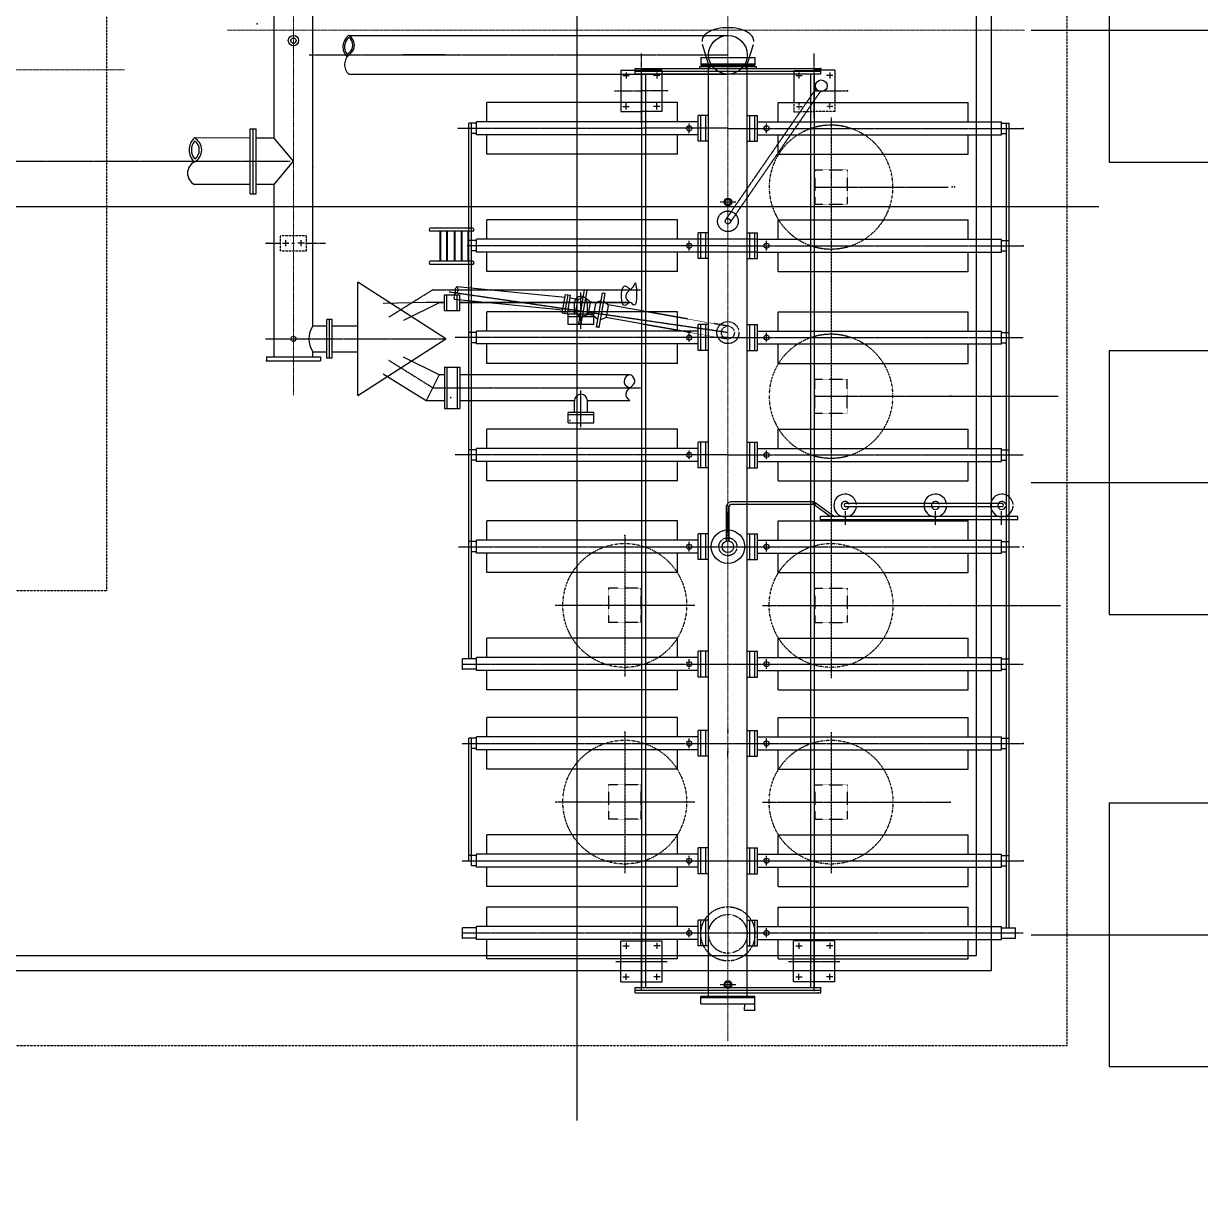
# Model space of a CAD drawing. Header units: inches. Extents: x 0 to 275590, y -2590 to 279503.
# Drawn here: x 42517 to 50330, y 27584 to 35279 of the extents above; entities that cross this region are included whole.
import ezdxf

# ---------------------------------------------------------------- set-up
doc = ezdxf.new("R2010")
doc.units = ezdxf.units.IN
doc.header["$MEASUREMENT"] = 0
for name, pattern in [('CENTER', [2, 1.25, -0.25, 0.25, -0.25]), ('DASHDOTX2', [2, 1, -0.5, 0, -0.5]), ('DASHED', [0.75, 0.5, -0.25]), ('HIDDEN', [0.375, 0.25, -0.125])]:
    doc.linetypes.add(name, pattern=pattern)
doc.layers.get('DEFPOINTS').update_dxf_attribs({"color": 8})
for name, color, linetype in [('C-PEDESTAL', 2, 'CENTER'), ('CCEN', 8, 'Continuous'), ('CPED', 8, 'Continuous'), ('CTower', 8, 'Continuous'), ('EDIM (OLD)', 8, 'Continuous'), ('EEQP', 2, 'Continuous')]:
    doc.layers.add(name, color=color, linetype=linetype)
doc.styles.add('ES2', font='SIMPLEX.SHX', dxfattribs={"width": 0.8})
doc.dimstyles.new('HJ', dxfattribs={"dimscale": 300, "dimtxt": 2, "dimasz": 2, "dimexe": 1, "dimexo": 1, "dimgap": 0.7, "dimtad": 1, "dimdec": 0, "dimzin": 0, "dimdsep": 46, "dimtxsty": 'ES2', "dimcen": 0, "dimclrd": 4, "dimclre": 4, "dimclrt": 6, "dimadec": 0, "dimazin": 0, "dimtfac": 1, "dimtdec": 0, "dimtix": 1, "dimtmove": 1, "dimatfit": 3, "dimfxl": 1, "dimfxlon": 1, "dimtolj": 1, "dimtzin": 0, "dimlwd": -1, "dimlwe": -1, "dimarcsym": 1})

# ---------------------------------------------------------------- blocks, each defined once
blk = doc.blocks.new('FIRE WALL-FN')
at = {"color": 8}
for p, q in [((-4475, -150), (-4475, 90)), ((-4475, 90), (-2975, 90)), ((-2675, 90), (25, 90)), ((325, 90), (3025, 90)), ((3325, 90), (9025, 90)), ((9325, 90), (10825, 90)), ((10825, -150), (10825, 90)), ((-4475, -150), (-2975, -150)), ((-2675, -150), (25, -150)), ((325, -150), (3025, -150)), ((3325, -150), (9025, -150)), ((9325, -150), (10825, -150))]:
    blk.add_line(p, q, dxfattribs=at)
for points in [[(-2675, 90), (-2675, 270), (-2975, 270), (-2975, 90)], [(325, 90), (325, 270), (25, 270), (25, 90)], [(6325, 90), (6325, 270), (6025, 270), (6025, 90)], [(9325, 90), (9325, 270), (9025, 270), (9025, 90)], [(-2975, -150), (-2975, -330), (-2675, -330), (-2675, -150)], [(25, -150), (25, -330), (325, -330), (325, -150)], [(6025, -150), (6025, -330), (6325, -330), (6325, -150)], [(9025, -150), (9025, -330), (9325, -330), (9325, -150)]]:
    blk.add_lwpolyline(points, dxfattribs=at)
at = {"color": 8, "elevation": 0}
for points in [[(3325, 90), (3325, 270), (3025, 270), (3025, 90)], [(3025, -150), (3025, -330), (3325, -330), (3325, -150)]]:
    blk.add_lwpolyline(points, dxfattribs=at)
at = {"layer": 'CCEN', "color": 8, "ltscale": 0.5}
for p, q in [((-2825, -2016.2), (-2825, 1877.3)), ((175, -2016.2), (175, 1877.3)), ((3175, -2016.2), (3175, 1877.3)), ((6175, -2016.2), (6175, 1877.3)), ((9175, -2016.2), (9175, 1877.3)), ((-4475, -30), (10825, -30))]:
    blk.add_line(p, q, dxfattribs=at)
at = {"layer": 'CTower', "color": 8, "ltscale": 0.5}
for p, q in [((-3700, 90), (-3700, 1440)), ((-3700, 1440), (-1950, 1440)), ((-1950, 90), (-1950, 1440)), ((-700, 90), (-700, 1440)), ((-700, 1440), (1050, 1440)), ((1050, 90), (1050, 1440)), ((2300, 90), (2300, 1440)), ((2300, 1440), (4050, 1440)), ((4050, 90), (4050, 1440)), ((5300, 90), (5300, 1440)), ((5300, 1440), (7050, 1440)), ((7050, 90), (7050, 1440)), ((8300, 90), (8300, 1440)), ((8300, 1440), (10050, 1440)), ((10050, 90), (10050, 1440)), ((-3700, -1500), (-3700, -150)), ((-1950, -1500), (-1950, -150)), ((-700, -1500), (-700, -150)), ((1050, -1500), (1050, -150)), ((2300, -1500), (2300, -150)), ((4050, -1500), (4050, -150)), ((5300, -1500), (5300, -150)), ((7050, -1500), (7050, -150)), ((8300, -1500), (8300, -150)), ((10050, -1500), (10050, -150)), ((-3700, -1500), (-1950, -1500)), ((-700, -1500), (1050, -1500)), ((2300, -1500), (4050, -1500)), ((5300, -1500), (7050, -1500)), ((8300, -1500), (10050, -1500))]:
    blk.add_line(p, q, dxfattribs=at)
blk = doc.blocks.new('500MVA ICT (BHEL)')
at = {"color": 8, "linetype": 'CENTER', "lineweight": 20, "ltscale": 0.1}
for p, q in [((11000, 6972.5), (11000, -6442.4)), ((8116, -2160.2), (8116, 2604.7)), ((7675.7, 263), (12970.5, 263)), ((6995.8, 0), (-6903.5, 0))]:
    blk.add_line(p, q, dxfattribs=at)
at = {"color": 8}
for p, q in [((8244.4, -1698.1), (8244.4, 2532.2)), ((7987.6, -451.9), (7987.6, 400.5)), ((9124, 100.4), (8844.9, 100.4)), ((10820.3, 83.3), (10820.3, 32)), ((10820.3, 83.3), (11179.7, 83.3)), ((11179.7, 83.3), (11179.7, 32)), ((10820.3, 40.5), (11179.7, 40.5)), ((10820.3, 32), (11179.7, 32)), ((10871.6, -6144.6), (10871.6, 32)), ((11128.4, -6144.6), (11128.4, 32)), ((10289.6, -2.3), (10425.7, -2.3)), ((10289.6, -2.3), (10289.6, -216.2)), ((10302.9, -36.5), (10345.6, -36.5)), ((10323.9, -16.2), (10323.9, -57.1)), ((10561.9, -2.3), (10425.7, -2.3)), ((10548.6, -36.5), (10505.9, -36.5)), ((10527.6, -16.2), (10527.6, -57.1)), ((10561.9, -2.3), (10561.9, -216.2)), ((11437, -2.9), (11573.4, -2.3)), ((11437, -2.9), (11437.9, -216.9)), ((11450.4, -37.1), (11493.1, -36.9)), ((11471.3, -16.6), (11471.5, -57.6)), ((11710.4, -2.3), (11574, -2.3)), ((11697.1, -36.5), (11654.4, -36.5)), ((11676.1, -16.2), (11676.1, -57.1)), ((11710.4, -2.3), (11710.4, -216.2)), ((9400.3, -344.6), (9400.3, -216.2)), ((10666.2, -344.6), (10666.2, -216.2)), ((11333.8, -344.6), (11333.8, -216.2)), ((12594.8, -344.6), (12594.8, -216.2)), ((10803.2, -473), (10803.2, -301.8)), ((10871.6, -301.8), (10803.2, -301.8)), ((10820.3, -473), (10820.3, -301.8)), ((10854.5, -473), (10854.5, -301.8)), ((11128.4, -301.8), (11196.8, -301.8)), ((11145.5, -473), (11145.5, -301.8)), ((11179.7, -473), (11179.7, -301.8)), ((11196.8, -473), (11196.8, -301.8)), ((7829.3, -821.6), (7829.3, -390.3)), ((7848.5, -821.6), (7848.5, -390.3)), ((7867.8, -821.6), (7867.8, -390.3)), ((9280.5, -1166.3), (9280.5, -353.2)), ((9297.6, -1200.5), (9297.6, -353.2)), ((9331.9, -430.2), (9331.9, -344.6)), ((10803.2, -344.6), (9331.9, -344.6)), ((11196.8, -344.6), (12815.9, -344.6)), ((12815.9, -430.2), (12815.9, -344.6)), ((12850.1, -5691), (12850.1, -353.2)), ((12867.2, -5691), (12867.2, -353.2)), ((7829.3, -451.9), (7458.3, -451.1)), ((7987.6, -451.9), (7867.8, -451.9)), ((8116, -605.9), (7987.6, -451.9)), ((10803.2, -430.2), (9331.9, -430.2)), ((9400.3, -558.6), (9400.3, -430.2)), ((10666.2, -558.6), (10666.2, -430.2)), ((11196.8, -430.2), (12815.9, -430.2)), ((11333.8, -558.6), (11333.8, -430.2)), ((12594.8, -558.6), (12594.8, -430.2)), ((10871.6, -473), (10803.2, -473)), ((11128.4, -473), (11196.8, -473)), ((7987.6, -760), (8116, -605.9)), ((7829.3, -760), (7458.3, -759.2)), ((7987.6, -760), (7867.8, -760)), ((9400.3, -1123.5), (9400.3, -995.1)), ((10666.2, -1123.5), (10666.2, -995.1)), ((11333.8, -1123.5), (11333.8, -995.1)), ((12594.8, -1123.5), (12594.8, -995.1)), ((10803.2, -1251.8), (10803.2, -1080.7)), ((10871.6, -1080.7), (10803.2, -1080.7)), ((10820.3, -1251.8), (10820.3, -1080.7)), ((10854.5, -1251.8), (10854.5, -1080.7)), ((11128.4, -1080.7), (11196.8, -1080.7)), ((11145.5, -1251.8), (11145.5, -1080.7)), ((11179.7, -1251.8), (11179.7, -1080.7)), ((11196.8, -1251.8), (11196.8, -1080.7)), ((8043.7, -1149.1), (8086.4, -1149.1)), ((8064.6, -1169.5), (8064.6, -1128.5)), ((8188.3, -1149.1), (8145.6, -1149.1)), ((8167.4, -1169.5), (8167.4, -1128.5)), ((9331.9, -1209), (9331.9, -1123.5)), ((11196.8, -1123.5), (9331.9, -1123.5)), ((11196.8, -1123.5), (12815.9, -1123.5)), ((12815.9, -1209), (12815.9, -1123.5)), ((11196.8, -1209), (9331.9, -1209)), ((9400.3, -1337.4), (9400.3, -1209)), ((10666.2, -1337.4), (10666.2, -1209)), ((11196.8, -1209), (12815.9, -1209)), ((11333.8, -1337.4), (11333.8, -1209)), ((12594.8, -1337.4), (12594.8, -1209)), ((10871.6, -1251.8), (10803.2, -1251.8)), ((11128.4, -1251.8), (11196.8, -1251.8)), ((9126.5, -1783.6), (8543.9, -1407.1)), ((8543.9, -2160.2), (8543.9, -1407.1)), ((10009.5, -1684.3), (10049.1, -1459.4)), ((10026.3, -1687.3), (10066, -1462.4)), ((10128.4, -1705.3), (10168, -1480.4)), ((10145.2, -1708.2), (10184.9, -1483.4)), ((8998.1, -1542.8), (8711.6, -1548.9)), ((9083.7, -1544), (8845.9, -1662.6)), ((9117.9, -1542.8), (8997.7, -1542.8)), ((9083.7, -1544), (8998.1, -1542.8)), ((9117.9, -1544), (9083.7, -1544)), ((9117.9, -1595.4), (9117.9, -1491.5)), ((9135, -1595.4), (9135, -1491.5)), ((9203.5, -1595.4), (9203.5, -1491.5)), ((9220.6, -1595.4), (9220.6, -1491.5)), ((10351.7, -1542.8), (9220.6, -1542.8)), ((9981.5, -1544), (9220.6, -1544)), ((10348.5, -1544), (9220.6, -1544)), ((9900.5, -1612.3), (9922.2, -1489)), ((9917.3, -1615.3), (9939.1, -1492)), ((9922.2, -1489), (9955.9, -1495)), ((9934.2, -1618.3), (9955.9, -1495)), ((9981.5, -1621), (9981.5, -1544)), ((10002.2, -1528.3), (9989.1, -1602.8)), ((10040.2, -1509.8), (10007.7, -1521.7)), ((10057.1, -1512.8), (10083.6, -1535.1)), ((10067.1, -1621), (10067.1, -1544)), ((10086.5, -1543.1), (10073.3, -1617.7)), ((10121.1, -1549.2), (10108, -1623.8)), ((10159.1, -1530.8), (10126.6, -1542.7)), ((10176, -1533.8), (10202.5, -1556.1)), ((9400.3, -1732.3), (9400.3, -1603.9)), ((9900.5, -1612.3), (9934.2, -1618.3)), ((9938.7, -1689.5), (9938.7, -1621)), ((10109.9, -1621), (9938.7, -1621)), ((10109.9, -1638.1), (9938.7, -1638.1)), ((9992, -1610.9), (10018.5, -1633.1)), ((10067.9, -1624.2), (10035.3, -1636.1)), ((10109.9, -1689.5), (10109.9, -1621)), ((10110.9, -1631.8), (10137.4, -1654.1)), ((10205.4, -1564.1), (10192.2, -1638.7)), ((10666.2, -1732.3), (10666.2, -1603.9)), ((11333.8, -1732.3), (11333.8, -1603.9)), ((12594.8, -1732.3), (12594.8, -1603.9)), ((8372.8, -1655.3), (8338.5, -1655.3)), ((8338.5, -1912), (8338.5, -1655.3)), ((8355.6, -1912), (8355.6, -1655.3)), ((8372.8, -1912), (8372.8, -1655.3)), ((10109.9, -1689.5), (9938.7, -1689.5)), ((10186.8, -1645.2), (10154.2, -1657.1)), ((10803.2, -1860.7), (10803.2, -1689.5)), ((10871.6, -1689.5), (10803.2, -1689.5)), ((10820.3, -1860.7), (10820.3, -1689.5)), ((10854.5, -1860.7), (10854.5, -1689.5)), ((11128.4, -1689.5), (11196.8, -1689.5)), ((11145.5, -1860.7), (11145.5, -1689.5)), ((11179.7, -1860.7), (11179.7, -1689.5)), ((11196.8, -1860.7), (11196.8, -1689.5)), ((8543.9, -2160.2), (9126.5, -1783.6)), ((9331.9, -1817.9), (9331.9, -1732.3)), ((10803.2, -1732.3), (9331.9, -1732.3)), ((11196.8, -1732.3), (12815.9, -1732.3)), ((12815.9, -1817.9), (12815.9, -1732.3)), ((8244.4, -1903.5), (8244.4, -1869.2)), ((10803.2, -1817.9), (9331.9, -1817.9)), ((9400.3, -1946.3), (9400.3, -1817.9)), ((10666.2, -1946.3), (10666.2, -1817.9)), ((10871.6, -1860.7), (10803.2, -1860.7)), ((11128.4, -1860.7), (11196.8, -1860.7)), ((11196.8, -1817.9), (12815.9, -1817.9)), ((11333.8, -1946.3), (11333.8, -1817.9)), ((12594.8, -1946.3), (12594.8, -1817.9)), ((7936.3, -1903.5), (7936.3, -1929.1)), ((8295.7, -1903.5), (8295.7, -1929.1)), ((8372.8, -1912), (8338.5, -1912)), ((9083.7, -2023.3), (8845.9, -1904.7)), ((8998.1, -2194.5), (8711.6, -2018.4)), ((9083.7, -2023.3), (8998.1, -2194.5)), ((9117.9, -2023.3), (9083.7, -2023.3)), ((9117.9, -1971.9), (9117.9, -2245.8)), ((9135, -1971.9), (9135, -2245.8)), ((9203.5, -1971.9), (9203.5, -2245.8)), ((9220.6, -1971.9), (9220.6, -2245.8)), ((10351.7, -2023.3), (9220.6, -2023.3)), ((9117.9, -2194.5), (8997.7, -2194.5)), ((9981.5, -2194.5), (9220.6, -2194.5)), ((9981.5, -2271.5), (9981.5, -2194.5)), ((10067.1, -2271.5), (10067.1, -2194.5)), ((10348.5, -2194.5), (10067.1, -2194.5)), ((9938.7, -2340), (9938.7, -2271.5)), ((10109.9, -2271.5), (9938.7, -2271.5)), ((10109.9, -2288.6), (9938.7, -2288.6)), ((9938.7, -2340), (10109.9, -2340)), ((10109.9, -2340), (10109.9, -2271.5)), ((9400.3, -2511.1), (9400.3, -2382.7)), ((10666.2, -2511.1), (10666.2, -2382.7)), ((11333.8, -2511.1), (11333.8, -2382.7)), ((12594.8, -2511.1), (12594.8, -2382.7)), ((10803.2, -2639.5), (10803.2, -2468.3)), ((10871.6, -2468.3), (10803.2, -2468.3)), ((10820.3, -2639.5), (10820.3, -2468.3)), ((10854.5, -2639.5), (10854.5, -2468.3)), ((11128.4, -2468.3), (11196.8, -2468.3)), ((11145.5, -2639.5), (11145.5, -2468.3)), ((11179.7, -2639.5), (11179.7, -2468.3)), ((11196.8, -2639.5), (11196.8, -2468.3)), ((9331.9, -2596.7), (9331.9, -2511.1)), ((10803.2, -2511.1), (9331.9, -2511.1)), ((11196.8, -2511.1), (12815.9, -2511.1)), ((12815.9, -2596.7), (12815.9, -2511.1)), ((10803.2, -2596.7), (9331.9, -2596.7)), ((9400.3, -2725.1), (9400.3, -2596.7)), ((10666.2, -2725.1), (10666.2, -2596.7)), ((10871.6, -2639.5), (10803.2, -2639.5)), ((11128.4, -2639.5), (11196.8, -2639.5)), ((11196.8, -2596.7), (12815.9, -2596.7)), ((11333.8, -2725.1), (11333.8, -2596.7)), ((12594.8, -2725.1), (12594.8, -2596.7)), ((11573.1, -2883.3), (11680, -2962.5)), ((11577.2, -2867.2), (11710.6, -2963.6)), ((12820.5, -2876.9), (11780.8, -2876.9)), ((12924, -2962.6), (11613.2, -2962.6)), ((11614.3, -2984.1), (11614.3, -2962.6)), ((12822.2, -2898.4), (11779, -2898.4)), ((12924, -2984.1), (12924, -2962.6)), ((9400.3, -3120), (9400.3, -2991.6)), ((10666.2, -3120), (10666.2, -2991.6)), ((11333.8, -3120), (11333.8, -2991.6)), ((12924, -2984.1), (11613.2, -2984.1)), ((12594.8, -3120), (12594.8, -2991.6)), ((9331.9, -3205.5), (9331.9, -3120)), ((10803.2, -3120), (9331.9, -3120)), ((10871.6, -3077.2), (10803.2, -3077.2)), ((10803.2, -3248.3), (10803.2, -3077.2)), ((10820.3, -3248.3), (10820.3, -3077.2)), ((10854.5, -3248.3), (10854.5, -3077.2)), ((11128.4, -3077.2), (11196.8, -3077.2)), ((11145.5, -3248.3), (11145.5, -3077.2)), ((11179.7, -3248.3), (11179.7, -3077.2)), ((11196.8, -3248.3), (11196.8, -3077.2)), ((11196.8, -3120), (12815.9, -3120)), ((12815.9, -3205.5), (12815.9, -3120)), ((9280.5, -3907.3), (9280.5, -3128.5)), ((9297.6, -3907.3), (9297.6, -3128.5)), ((10803.2, -3205.5), (9331.9, -3205.5)), ((9400.3, -3333.9), (9400.3, -3205.5)), ((10666.2, -3333.9), (10666.2, -3205.5)), ((10871.6, -3248.3), (10803.2, -3248.3)), ((11128.4, -3248.3), (11196.8, -3248.3)), ((11196.8, -3205.5), (12815.9, -3205.5)), ((11333.8, -3333.9), (11333.8, -3205.5)), ((12594.8, -3333.9), (12594.8, -3205.5)), ((9400.3, -3898.8), (9400.3, -3770.4)), ((10666.2, -3898.8), (10666.2, -3770.4)), ((11333.8, -3898.8), (11333.8, -3770.4)), ((12594.8, -3898.8), (12594.8, -3770.4)), ((9331.9, -3984.4), (9331.9, -3898.8)), ((10803.2, -3898.8), (9331.9, -3898.8)), ((10871.6, -3856), (10803.2, -3856)), ((10803.2, -4027.2), (10803.2, -3856)), ((10820.3, -4027.2), (10820.3, -3856)), ((10854.5, -4027.2), (10854.5, -3856)), ((11128.4, -3856), (11196.8, -3856)), ((11145.5, -4027.2), (11145.5, -3856)), ((11179.7, -4027.2), (11179.7, -3856)), ((11196.8, -4027.2), (11196.8, -3856)), ((11196.8, -3898.8), (12815.9, -3898.8)), ((12815.9, -3984.4), (12815.9, -3898.8)), ((9237.7, -3975.8), (9237.7, -3907.3)), ((10803.2, -3984.4), (9331.9, -3984.4)), ((9400.3, -4112.8), (9400.3, -3984.4)), ((10666.2, -4112.8), (10666.2, -3984.4)), ((11196.8, -3984.4), (12815.9, -3984.4)), ((11333.8, -4112.8), (11333.8, -3984.4)), ((12594.8, -4112.8), (12594.8, -3984.4)), ((10871.6, -4027.2), (10803.2, -4027.2)), ((11128.4, -4027.2), (11196.8, -4027.2)), ((9400.3, -4424.8), (9400.3, -4296.4)), ((10666.2, -4424.8), (10666.2, -4296.4)), ((11333.8, -4424.8), (11333.8, -4296.4)), ((12594.8, -4424.8), (12594.8, -4296.4)), ((9280.5, -5246.4), (9280.5, -4433.3)), ((9297.6, -5280.6), (9297.6, -4433.3)), ((9331.9, -4510.4), (9331.9, -4424.8)), ((10803.2, -4424.8), (9331.9, -4424.8)), ((10871.6, -4382), (10803.2, -4382)), ((10803.2, -4553.1), (10803.2, -4382)), ((10820.3, -4553.1), (10820.3, -4382)), ((10854.5, -4553.1), (10854.5, -4382)), ((11128.4, -4382), (11196.8, -4382)), ((11145.5, -4553.1), (11145.5, -4382)), ((11179.7, -4553.1), (11179.7, -4382)), ((11196.8, -4553.1), (11196.8, -4382)), ((11196.8, -4424.8), (12815.9, -4424.8)), ((12815.9, -4510.4), (12815.9, -4424.8)), ((10803.2, -4510.4), (9331.9, -4510.4)), ((9400.3, -4638.7), (9400.3, -4510.4)), ((10666.2, -4638.7), (10666.2, -4510.4)), ((11196.8, -4510.4), (12815.9, -4510.4)), ((11333.8, -4638.7), (11333.8, -4510.4)), ((12594.8, -4638.7), (12594.8, -4510.4)), ((10871.6, -4553.1), (10803.2, -4553.1)), ((11128.4, -4553.1), (11196.8, -4553.1)), ((9400.3, -5203.6), (9400.3, -5075.2)), ((10666.2, -5203.6), (10666.2, -5075.2)), ((11333.8, -5203.6), (11333.8, -5075.2)), ((12594.8, -5203.6), (12594.8, -5075.2)), ((9331.9, -5289.2), (9331.9, -5203.6)), ((10803.2, -5203.6), (9331.9, -5203.6)), ((10871.6, -5160.8), (10803.2, -5160.8)), ((10803.2, -5332), (10803.2, -5160.8)), ((10820.3, -5332), (10820.3, -5160.8)), ((10854.5, -5332), (10854.5, -5160.8)), ((11128.4, -5160.8), (11196.8, -5160.8)), ((11145.5, -5332), (11145.5, -5160.8)), ((11179.7, -5332), (11179.7, -5160.8)), ((11196.8, -5332), (11196.8, -5160.8)), ((11196.8, -5203.6), (12815.9, -5203.6)), ((12815.9, -5289.2), (12815.9, -5203.6)), ((10803.2, -5289.2), (9331.9, -5289.2)), ((9400.3, -5417.6), (9400.3, -5289.2)), ((10666.2, -5417.6), (10666.2, -5289.2)), ((11196.8, -5289.2), (12815.9, -5289.2)), ((11333.8, -5417.6), (11333.8, -5289.2)), ((12594.8, -5417.6), (12594.8, -5289.2)), ((10871.6, -5332), (10803.2, -5332)), ((11128.4, -5332), (11196.8, -5332)), ((9400.3, -5682.4), (9400.3, -5554.1)), ((10666.2, -5682.4), (10666.2, -5554.1)), ((11333.8, -5682.4), (11333.8, -5554.1)), ((12594.8, -5682.4), (12594.8, -5554.1)), ((9237.7, -5759.5), (9237.7, -5691)), ((9331.9, -5768), (9331.9, -5682.4)), ((10803.2, -5682.4), (9331.9, -5682.4)), ((10871.6, -5639.6), (10803.2, -5639.6)), ((10803.2, -5810.8), (10803.2, -5639.6)), ((10820.3, -5810.8), (10820.3, -5639.6)), ((10854.5, -5810.8), (10854.5, -5639.6)), ((11128.4, -5639.6), (11196.8, -5639.6)), ((11145.5, -5810.8), (11145.5, -5639.6)), ((11179.7, -5810.8), (11179.7, -5639.6)), ((11196.8, -5810.8), (11196.8, -5639.6)), ((11196.8, -5682.4), (12815.9, -5682.4)), ((12815.9, -5768), (12815.9, -5682.4)), ((12910, -5759.5), (12910, -5691)), ((10803.2, -5768), (9331.9, -5768)), ((9400.3, -5896.4), (9400.3, -5768)), ((10289.6, -5776.6), (10563.5, -5776.6)), ((10289.6, -6050.4), (10289.6, -5776.6)), ((10563.5, -6050.4), (10563.5, -5776.6)), ((10666.2, -5896.4), (10666.2, -5768)), ((11196.8, -5768), (12815.9, -5768)), ((11333.8, -5896.4), (11333.8, -5768)), ((11710.4, -5776.6), (11436.5, -5776.6)), ((11436.5, -6050.4), (11436.5, -5776.6)), ((11710.4, -6050.4), (11710.4, -5776.6)), ((12594.8, -5896.4), (12594.8, -5768)), ((10302.9, -5810.8), (10345.6, -5810.8)), ((10323.9, -5790.5), (10323.9, -5831.4)), ((10550.2, -5810.8), (10507.5, -5810.8)), ((10529.3, -5790.5), (10529.3, -5831.4)), ((10871.6, -5810.8), (10803.2, -5810.8)), ((11128.4, -5810.8), (11196.8, -5810.8)), ((11449.8, -5810.8), (11492.5, -5810.8)), ((11470.7, -5790.5), (11470.7, -5831.4)), ((11697.1, -5810.8), (11654.4, -5810.8)), ((11676.1, -5790.5), (11676.1, -5831.4)), ((10323.9, -6036.5), (10323.9, -5995.6)), ((10529.3, -6036.5), (10529.3, -5995.6)), ((11470.7, -6036.5), (11470.7, -5995.6)), ((11676.1, -6036.5), (11676.1, -5995.6)), ((10289.6, -6050.4), (10563.5, -6050.4)), ((10302.9, -6016.2), (10345.6, -6016.2)), ((10550.2, -6016.2), (10507.5, -6016.2)), ((11710.4, -6050.4), (11436.5, -6050.4)), ((11449.8, -6016.2), (11492.5, -6016.2)), ((11697.1, -6016.2), (11654.4, -6016.2)), ((10820.3, -6195.9), (10820.3, -6144.6)), ((10820.3, -6144.6), (11179.7, -6144.6)), ((10820.3, -6153.2), (11179.7, -6153.2)), ((11179.2, -6237), (11179.7, -6144.6)), ((10820.3, -6195.9), (11179.7, -6195.9)), ((11110.7, -6237), (11111.3, -6195.9)), ((11110.7, -6237), (11179.2, -6237))]:
    blk.add_line(p, q, dxfattribs=at)
at = {"color": 8, "linetype": 'Continuous'}
for p, q in [((8484, 228.8), (11000, 228.8)), ((10880.2, 9.5), (10830.9, 168.1)), ((11119.8, 9.5), (11169.1, 168.1)), ((10383.8, -24.7), (10383.8, 9.5)), ((10383.8, 9.5), (11616.2, 9.5)), ((10811.7, 23.6), (10811.7, 9.5)), ((10811.7, 23.6), (11188.3, 23.6)), ((11188.3, 23.6), (11188.3, 9.5)), ((11616.2, -24.7), (11616.2, 9.5)), ((8484, -28), (11000, -28)), ((10383.8, -7.6), (11616.2, -7.6)), ((10383.8, -24.7), (11616.2, -24.7)), ((10426.3, -24.7), (10426.3, -6087.9)), ((10452.2, -24.7), (10452.2, -6087.9)), ((11547.8, -24.7), (11547.8, -6087.9)), ((11573.5, -24.7), (11573.5, -6087.9)), ((10666.2, -216.2), (9400.3, -216.2)), ((10289.6, -216.2), (10289.6, -276.2)), ((10323.9, -262.3), (10323.9, -221.3)), ((10527.6, -262.3), (10527.6, -221.3)), ((10561.9, -216.2), (10561.9, -276.2)), ((11333.8, -216.2), (12594.8, -216.2)), ((10289.6, -276.2), (10425.7, -276.2)), ((10302.9, -241.9), (10345.6, -241.9)), ((10561.9, -276.2), (10425.7, -276.2)), ((10548.6, -241.9), (10505.9, -241.9)), ((7829.4, -390.2), (7868, -390.2)), ((9331.9, -353.2), (9280.5, -353.2)), ((12815.9, -353.2), (12867.2, -353.2)), ((9331.9, -421.7), (9297.6, -421.7)), ((12815.9, -421.7), (12850.1, -421.7)), ((10666.2, -558.6), (9400.3, -558.6)), ((11333.8, -558.6), (12594.8, -558.6)), ((7829.3, -821.6), (7867.8, -821.6)), ((10666.2, -995.1), (9400.3, -995.1)), ((11333.8, -995.1), (12594.8, -995.1)), ((9331.9, -1132), (9280.5, -1132)), ((9280.5, -3128.5), (9280.5, -1132)), ((9297.6, -3128.5), (9297.6, -1132)), ((12815.9, -1132), (12867.2, -1132)), ((9331.9, -1200.5), (9297.6, -1200.5)), ((12815.9, -1200.5), (12850.1, -1200.5)), ((10666.2, -1337.4), (9400.3, -1337.4)), ((11333.8, -1337.4), (12594.8, -1337.4)), ((9918.8, -1508.5), (9202, -1439.4)), ((9117.9, -1491.5), (9220.6, -1491.5)), ((9903.9, -1592.8), (9187.1, -1523.6)), ((10004.6, -1523.7), (9952.5, -1514.5)), ((10123.5, -1544.6), (10085.8, -1538)), ((10441.9, -1600.8), (10204.7, -1559)), ((9117.9, -1595.4), (9220.6, -1595.4)), ((10666.2, -1603.9), (9400.3, -1603.9)), ((9989.7, -1608), (9937.6, -1598.8)), ((10108.6, -1628.9), (10070.9, -1622.3)), ((11333.8, -1603.9), (12594.8, -1603.9)), ((8244.4, -1698.1), (8338.5, -1698.1)), ((8372.8, -1698.1), (8543.9, -1698.1)), ((10427, -1685.1), (10189.9, -1643.2)), ((9331.9, -1740.9), (9280.5, -1740.9)), ((12815.9, -1740.9), (12867.2, -1740.9)), ((8244.4, -1869.2), (8338.5, -1869.2)), ((8372.8, -1869.2), (8543.9, -1869.2)), ((9331.9, -1809.3), (9297.6, -1809.3)), ((12815.9, -1809.3), (12850.1, -1809.3)), ((7936.3, -1903.5), (8295.7, -1903.5)), ((7936.3, -1929.1), (8295.7, -1929.1)), ((10666.2, -1946.3), (9400.3, -1946.3)), ((11333.8, -1946.3), (12594.8, -1946.3)), ((9117.9, -1971.9), (9220.6, -1971.9)), ((9117.9, -2245.8), (9220.6, -2245.8)), ((10666.2, -2382.7), (9400.3, -2382.7)), ((11333.8, -2382.7), (12594.8, -2382.7)), ((9331.9, -2519.7), (9280.5, -2519.7)), ((12815.9, -2519.7), (12867.2, -2519.7)), ((9331.9, -2588.2), (9297.6, -2588.2)), ((12815.9, -2588.2), (12850.1, -2588.2)), ((10666.2, -2725.1), (9400.3, -2725.1)), ((11333.8, -2725.1), (12594.8, -2725.1)), ((11573.7, -2866), (11017.6, -2866)), ((11573.7, -2883.1), (11019, -2883.1)), ((10991.4, -3125.2), (10991.4, -2891.7)), ((11008.6, -3125.2), (11008.6, -2893.8)), ((10666.2, -2991.6), (9400.3, -2991.6)), ((11333.8, -2991.6), (12594.8, -2991.6)), ((9331.9, -3128.5), (9280.5, -3128.5)), ((9331.9, -3197), (9297.6, -3197)), ((12815.9, -3128.5), (12867.2, -3128.5)), ((12815.9, -3197), (12850.1, -3197)), ((10666.2, -3333.9), (9400.3, -3333.9)), ((11333.8, -3333.9), (12594.8, -3333.9)), ((10666.2, -3770.4), (9400.3, -3770.4)), ((11333.8, -3770.4), (12594.8, -3770.4)), ((9331.9, -3907.3), (9237.7, -3907.3)), ((9331.9, -3975.8), (9237.7, -3975.8)), ((12815.9, -3907.3), (12867.2, -3907.3)), ((12815.9, -3975.8), (12850.1, -3975.8)), ((10666.2, -4112.8), (9400.3, -4112.8)), ((11333.8, -4112.8), (12594.8, -4112.8)), ((10666.2, -4296.4), (9400.3, -4296.4)), ((11333.8, -4296.4), (12594.8, -4296.4)), ((9331.9, -4433.3), (9280.5, -4433.3)), ((12815.9, -4433.3), (12867.2, -4433.3)), ((9331.9, -4501.8), (9297.6, -4501.8)), ((12815.9, -4501.8), (12850.1, -4501.8)), ((10666.2, -4638.7), (9400.3, -4638.7)), ((11333.8, -4638.7), (12594.8, -4638.7)), ((10666.2, -5075.2), (9400.3, -5075.2)), ((11333.8, -5075.2), (12594.8, -5075.2)), ((9331.9, -5212.2), (9280.5, -5212.2)), ((12815.9, -5212.2), (12867.2, -5212.2)), ((9331.9, -5280.6), (9297.6, -5280.6)), ((12815.9, -5280.6), (12850.1, -5280.6)), ((10666.2, -5417.6), (9400.3, -5417.6)), ((11333.8, -5417.6), (12594.8, -5417.6)), ((10666.2, -5554.1), (9400.3, -5554.1)), ((11333.8, -5554.1), (12594.8, -5554.1)), ((9331.9, -5691), (9237.7, -5691)), ((12815.9, -5691), (12910, -5691)), ((9331.9, -5759.5), (9237.7, -5759.5)), ((12815.9, -5759.5), (12910, -5759.5)), ((10666.2, -5896.4), (9400.3, -5896.4)), ((11333.8, -5896.4), (12594.8, -5896.4)), ((10383.8, -6122.2), (10383.8, -6087.9)), ((10383.8, -6122.2), (10383.8, -6087.9)), ((10383.8, -6087.9), (11616.2, -6087.9)), ((10383.8, -6087.9), (11616.2, -6087.9)), ((11616.2, -6122.2), (11616.2, -6087.9)), ((11616.2, -6122.2), (11616.2, -6087.9)), ((10383.8, -6105.1), (11616.2, -6105.1)), ((10383.8, -6105.1), (11616.2, -6105.1)), ((10383.8, -6122.2), (11616.2, -6122.2)), ((10383.8, -6122.2), (11616.2, -6122.2))]:
    blk.add_line(p, q, dxfattribs=at)
at = {"color": 8, "linetype": 'CENTER', "ltscale": 3}
for p, q in [((8220.9, 100.4), (11000, 100.4)), ((11000, -386.5), (9204.9, -388.8)), ((11000, -387.4), (12960.5, -387.4)), ((4302.1, -605.9), (8093.5, -605.9)), ((11574, -777.1), (12462.4, -777.1)), ((11000, -1166.3), (9266.2, -1166.3)), ((11000, -1166.3), (12960.9, -1166.3)), ((9040.9, -1458.4), (8749.7, -1640)), ((9040.9, -1458.4), (10425.7, -1458.4)), ((11000, -1742.6), (9148.6, -1473.4)), ((7929.6, -1783.6), (9126.5, -1783.6)), ((11000, -1775.1), (9186.8, -1775.1)), ((11000, -1775.1), (12960.9, -1775.1)), ((9040.9, -2108.9), (8749.7, -1927.2)), ((9040.9, -2108.9), (10425.7, -2108.9)), ((11574, -2164.3), (12487.4, -2164.3)), ((11000, -2553.9), (9186.8, -2553.9)), ((11000, -2553.9), (12960.9, -2553.9)), ((9211.1, -3162.8), (12936.6, -3162.8)), ((10779.7, -3552.4), (9854.3, -3552.4)), ((11229.9, -3552.4), (13207.9, -3552.2)), ((9235.4, -3941.6), (12960.9, -3941.6)), ((9235.4, -4467.6), (12960.9, -4467.6)), ((10779.7, -4857.2), (9854.3, -4857.2)), ((11229.9, -4857.2), (12474.9, -4857.2)), ((9235.4, -5725.2), (12960.9, -5725.2)), ((10426.1, -6104.9), (10426.1, -5722.4)), ((11573.4, -6111), (11573.4, -5717.4)), ((10256.1, -5913.6), (10596.1, -5913.7)), ((11402.9, -5914.1), (11743, -5914.3))]:
    blk.add_line(p, q, dxfattribs=at)
at = {"color": 8, "linetype": 'CENTER'}
for p, q in [((10426.6, -352.3), (10426.6, 108.5)), ((11573.4, -317.4), (11573.4, 108.5)), ((10247.8, -139.2), (10425.7, -139.2)), ((10603.7, -139.2), (10425.7, -139.2)), ((11574, -139.2), (11794.7, -139.2)), ((10743.2, -418.4), (10743.2, -355.6)), ((11256.8, -418.4), (11256.8, -355.6)), ((10948.6, -875.7), (11051.6, -875.7)), ((7929.6, -1149.1), (8026.4, -1149.1)), ((8102.8, -1149.1), (8126.1, -1149.1)), ((8196.8, -1149.1), (8329.4, -1149.1)), ((10743.2, -1197.2), (10743.2, -1134.4)), ((11256.8, -1197.2), (11256.8, -1134.4)), ((10024.3, -1719.8), (10024.3, -1477)), ((10066, -1462.4), (10049.1, -1459.4)), ((10184.9, -1483.4), (10168, -1480.4)), ((10026.3, -1687.3), (10009.5, -1684.3)), ((10145.2, -1708.2), (10128.4, -1705.3)), ((10743.2, -1806), (10743.2, -1743.2)), ((11256.8, -1806), (11256.8, -1743.2)), ((10024.3, -2370.3), (10024.3, -2127.5)), ((10743.2, -2584.9), (10743.2, -2522.1)), ((11256.8, -2584.9), (11256.8, -2522.1)), ((11779.6, -3020.6), (11779.6, -2926)), ((12378.4, -3020.6), (12378.4, -2926)), ((12816.8, -3020.6), (12816.8, -2926)), ((10743.2, -3193.7), (10743.2, -3130.9)), ((11256.8, -3193.7), (11256.8, -3130.9)), ((10743.2, -3972.5), (10743.2, -3909.7)), ((11256.8, -3972.5), (11256.8, -3909.7)), ((10743.2, -4498.5), (10743.2, -4435.7)), ((11256.8, -4498.5), (11256.8, -4435.7)), ((10743.2, -5277.3), (10743.2, -5214.5)), ((11256.8, -5277.3), (11256.8, -5214.5)), ((10743.2, -5756.2), (10743.2, -5693.4)), ((11256.8, -5756.2), (11256.8, -5693.4)), ((10948.6, -6067.6), (11051.6, -6067.6))]:
    blk.add_line(p, q, dxfattribs=at)
at = {"color": 8, "linetype": 'DASHED'}
for p, q in [((10984.3, -995.5), (11585.8, -124.4)), ((11013.7, -1014.2), (11614, -143.9)), ((11007.4, -1700.5), (10450.9, -1602.4)), ((10992.6, -1784.8), (10436, -1686.7))]:
    blk.add_line(p, q, dxfattribs=at)
at = {"color": 8, "linetype": 'HIDDEN'}
for p, q in [((11437.9, -216.9), (11438.2, -276.8)), ((11472.4, -262.7), (11472.2, -221.7)), ((11676.1, -262.3), (11676.1, -221.3)), ((11710.4, -216.2), (11710.4, -276.2)), ((11438.2, -276.8), (11574.6, -276.2)), ((11451.3, -242.5), (11494, -242.3)), ((11710.4, -276.2), (11574, -276.2)), ((11697.1, -241.9), (11654.4, -241.9)), ((8030.4, -1097.8), (8201.6, -1097.8)), ((8030.4, -1200.5), (8030.4, -1097.8)), ((8201.6, -1200.5), (8201.6, -1097.8)), ((8030.4, -1200.5), (8201.6, -1200.5))]:
    blk.add_line(p, q, dxfattribs=at)
at = {"color": 8, "linetype": 'CENTER', "ltscale": 5}
for p, q in [((11684.7, -315.9), (11684.7, -4035.6)), ((10315.3, -3087.4), (10315.3, -4024.7)), ((10315.3, -4392.3), (10315.3, -5329.5)), ((11684.7, -4392.3), (11684.7, -5329.5))]:
    blk.add_line(p, q, dxfattribs=at)
at = {"color": 8, "linetype": 'DASHED', "ltscale": 3}
for p, q in [((11577.3, -663.5), (11577.3, -890.6)), ((11577.3, -663.5), (11792.1, -663.5)), ((11792.1, -663.5), (11792.1, -890.6)), ((11577.3, -890.6), (11792.1, -890.6)), ((11577.3, -2277.8), (11577.3, -2050.7)), ((11577.3, -2050.7), (11792.1, -2050.7)), ((11792.1, -2277.8), (11792.1, -2050.7)), ((11577.3, -2277.8), (11792.1, -2277.8)), ((10207.9, -3438.8), (10207.9, -3665.9)), ((10422.7, -3438.8), (10207.9, -3438.8)), ((10422.7, -3438.8), (10422.7, -3665.9)), ((11577.3, -3438.8), (11577.3, -3665.9)), ((11577.3, -3438.8), (11792.1, -3438.8)), ((11792.1, -3438.8), (11792.1, -3665.9)), ((10422.7, -3665.9), (10207.9, -3665.9)), ((11577.3, -3665.9), (11792.1, -3665.9)), ((10207.9, -4743.6), (10207.9, -4970.8)), ((10422.7, -4743.6), (10207.9, -4743.6)), ((10422.7, -4743.6), (10422.7, -4970.8)), ((11577.3, -4743.6), (11577.3, -4970.8)), ((11577.3, -4743.6), (11792.1, -4743.6)), ((11792.1, -4743.6), (11792.1, -4970.8)), ((10422.7, -4970.8), (10207.9, -4970.8)), ((11577.3, -4970.8), (11792.1, -4970.8))]:
    blk.add_line(p, q, dxfattribs=at)
at = {"color": 8, "linetype": 'ByBlock'}
for p, q in [((7987.6, -1903.5), (7987.6, -760)), ((9409.1, -1458.4), (9422.8, -1458.4)), ((9409.1, -2108.9), (9422.8, -2108.9)), ((12492.7, -2164.2), (13192.2, -2164.2)), ((11000, -3070.3), (11000, -2936.6)), ((11000, -4538.2), (11000, -4527.8)), ((11000, -4559.8), (11000, -4532.5))]:
    blk.add_line(p, q, dxfattribs=at)
at = {"color": 8, "ltscale": 20}
for p, q in [((9305.1, -1049.3), (9026.4, -1049.3)), ((9305.1, -1069.7), (9026.4, -1069.8)), ((9089.9, -1269.4), (9089.9, -1069.8)), ((9094.5, -1269.4), (9094.5, -1069.8)), ((9134.8, -1269.4), (9134.8, -1069.8)), ((9139.5, -1269.4), (9139.5, -1069.8)), ((9184.4, -1269.4), (9184.4, -1069.8)), ((9189.1, -1269.4), (9189.1, -1069.8)), ((9230.9, -1269.4), (9230.9, -1069.7)), ((9235.6, -1269.4), (9235.6, -1069.7)), ((9275.9, -1269.4), (9275.9, -1069.7)), ((9280.5, -1269.4), (9280.5, -1069.7)), ((9305.1, -1269.4), (9026.5, -1269.4)), ((9305.1, -1289.9), (9026.5, -1289.9))]:
    blk.add_line(p, q, dxfattribs=at)
at = {"color": 8, "ltscale": 3}
blk.add_line((9235.4, -5246.4), (12960.5, -5246.4), dxfattribs=at)
at = {"color": 8}
for centre, radius in [((8116, 194.6), 34.2), ((8116, 194.6), 17.1), ((11000, 100.4), 128.4), ((11619.8, -105.3), 39), ((10743.2, -387.4), 17.1), ((11256.8, -387.4), 17.1), ((11000, -875.7), 25.7), ((11000, -875.7), 17.1), ((10743.2, -1166.3), 17.1), ((11256.8, -1166.3), 17.1), ((10743.2, -1775.1), 17.1), ((11256.8, -1775.1), 17.1), ((10743.2, -2553.9), 17.1), ((11256.8, -2553.9), 17.1), ((11573.5, -2874.8), 8.57), ((11000, -3162.8), 111.3), ((11000, -3162.8), 38.5), ((10743.2, -3162.8), 17.1), ((11256.8, -3162.8), 17.1), ((10743.2, -3941.6), 17.1), ((11256.8, -3941.6), 17.1), ((10743.2, -4467.6), 17.1), ((11256.8, -4467.6), 17.1), ((10743.2, -5246.4), 17.1), ((11256.8, -5246.4), 17.1), ((10743.2, -5725.2), 17.1), ((11256.8, -5725.2), 17.1), ((11000, -6067.6), 25.7), ((11000, -6067.6), 17.1)]:
    blk.add_circle(centre, radius, dxfattribs=at)
at = {"color": 8, "linetype": 'CENTER'}
for radius in [68.5, 17.1]:
    blk.add_circle((11000, -1004), radius, dxfattribs=at)
at = {"color": 8, "linetype": 'DASHED'}
for radius in [73.2, 42.8]:
    blk.add_circle((11000, -1742.6), radius, dxfattribs=at)
at = {"color": 8, "linetype": 'HIDDEN'}
for centre, radius in [((8116, -1783.6), 17.1), ((11000, -3162.8), 59.9), ((11000, -5731.3), 179.7), ((11000, -5731.3), 128.4)]:
    blk.add_circle(centre, radius, dxfattribs=at)
at = {"color": 8, "linetype": 'DASHDOTX2'}
for centre in [(10315.3, -3552.4), (11684.7, -3552.4), (10315.3, -4857.2), (11684.7, -4857.2)]:
    blk.add_circle(centre, 410.8, dxfattribs=at)
at = {"color": 8, "linetype": 'Continuous'}
for centre, radius, start, end in [((10933.9, 145.3), 122.9, 116.56505, 140.36073), ((10973.8, 65.7), 212, 101.70092, 116.56505), ((11000, -61), 341.4, 90, 101.70092), ((11000, -61), 341.4, 78.29908, 90), ((11026.2, 65.7), 212, 63.43495, 78.29908), ((11066.1, 145.3), 122.9, 39.63927, 63.43495), ((10874.3, 194.8), 45.4, 140.36073, 180), ((10874.3, 194.8), 45.4, 180, 186.96522), ((11125.7, 194.8), 45.4, 0, 39.63927), ((11125.7, 194.8), 45.4, 353.03478, 360)]:
    blk.add_arc(centre, radius, start, end, dxfattribs=at)
at = {"color": 8}
for centre, radius, start, end in [((8537, 152.7), 92.7, 124.87227, 225.76347), ((8537, 152.7), 82.1, 129.85306, 217.72658), ((8446.1, 164.5), 74.7, 306.45768, 59.46261), ((8446.1, 164.5), 64, 306.45768, 53.1764), ((8541.3, 35.6), 85.6, 126.45768, 227.98165), ((8541.3, 35.6), 96.2, 126.45768, 135.95779), ((7530.6, -530.5), 107.4, 132.29685, 227.83978), ((7417.6, -530.6), 89.4, 297.25551, 62.88113), ((7530.6, -530.5), 91.6, 139.57487, 220.56224), ((7417.6, -530.6), 73.6, 306.1572, 53.97944), ((7496.9, -684.7), 83.9, 117.25551, 242.59861), ((9211.6, -1505.7), 30.3, 120.52609, 216.3095), ((9214.3, -1461.6), 25.5, 118.90875, 224.60043), ((9182.9, -1457.1), 26, 300.52609, 42.98309), ((10056, -1469.3), 8.56, 170, 170), ((10175, -1490.3), 8.56, 170, 170), ((10024.3, -1544), 42.8, 0, 180), ((10010.6, -1529.7), 8.56, 110.06766, 170), ((10078.1, -1541.6), 8.56, 350, 49.93234), ((10129.5, -1550.7), 8.56, 110.06766, 170), ((10197, -1562.6), 8.56, 350, 49.93234), ((9997.5, -1604.3), 8.56, 170, 229.93234), ((10064.9, -1616.2), 8.56, 290.06766, 350), ((10116.4, -1625.3), 8.56, 170, 229.93234), ((10183.8, -1637.2), 8.56, 290.06766, 350), ((8372.3, -1783.6), 153.9, 146.22467, 213.77533), ((10009.6, -1673.6), 2.14, 0, 180), ((10009.6, -1673.6), 2.14, 180, 0), ((9159.8, -2173.9), 2.14, 0, 180), ((9159.8, -2173.9), 2.14, 180, 0), ((10024.3, -2194.5), 42.8, 0, 180), ((9951.7, -2326.3), 2.14, 0, 180), ((9951.7, -2326.3), 2.14, 180, 0), ((11023.1, -2897.7), 32.2, 99.93376, 169.21112), ((11023.5, -2897.9), 15.5, 106.81234, 164.68225), ((11778, -2888.9), 75.1, 4.09604, 355.90396), ((11778, -2888.9), 26.8, 11.53696, 348.46304), ((11782.5, -2887.9), 11.1, 98.80745, 251.89317), ((12377.4, -2888.9), 75.1, 4.09604, 355.90396), ((12377.4, -2888.9), 26.8, 11.53696, 348.46304), ((12818.3, -2888.9), 75.1, 4.09604, 355.90396), ((12818.3, -2888.9), 26.8, 11.53696, 348.46304), ((12818.8, -2887.9), 11.1, 288.10683, 81.19255)]:
    blk.add_arc(centre, radius, start, end, dxfattribs=at)
at = {"color": 8, "linetype": 'DASHDOTX2'}
for centre, start, end in [((11684.7, -777.1), 74.3658, 285.6342), ((11684.7, -777.1), 254.3658, 105.6342), ((11684.7, -2164.3), 74.3658, 285.6342), ((11684.7, -2164.3), 254.3658, 105.6342)]:
    blk.add_arc(centre, 410.8, start, end, dxfattribs=at)
at = {"color": 8, "ltscale": 20}
for centre, start, end in [((9026.4, -1059.5), 90.0065, 270.0065), ((9305.1, -1059.5), 270.0065, 90.0065), ((9026.5, -1279.7), 90.0065, 270.0065), ((9305.1, -1279.6), 270.0065, 90.0065)]:
    blk.add_arc(centre, 10.2, start, end, dxfattribs=at)
at = {"color": 8}
for points, knots in [([(10348.5, -1544), (10342.1, -1537.7), (10329.4, -1525.2), (10318.4, -1490.4), (10346.9, -1457.3), (10375.8, -1440.2), (10392.4, -1363.3), (10408, -1616.1), (10349, -1528), (10286.7, -1618.2), (10284.3, -1391), (10336.6, -1444.7), (10349.9, -1458.4)], [0, 0, 0, 0, 27.117132, 53.096212, 100.440491, 140.698933, 154.72695, 298.582843, 326.247398, 365.189958, 495.18084, 539.712766, 539.712766, 539.712766, 539.712766]), ([(10348.5, -2194.5), (10342.1, -2188.1), (10329.4, -2175.7), (10318.4, -2140.8), (10347.3, -2108.6), (10374.9, -2088.8), (10384.1, -2061.9), (10376.1, -2038.9), (10349.2, -2014.6), (10312.2, -2040.7), (10305.6, -2089.8), (10334.7, -2102.3), (10349.9, -2108.9)], [0, 0, 0, 0, 27.117132, 53.096212, 100.440491, 140.698933, 154.72695, 182.188896, 209.853451, 248.796011, 289.19013, 333.722056, 333.722056, 333.722056, 333.722056])]:
    blk.add_open_spline(points, degree=3, knots=knots, dxfattribs=at)
at = {"color": 8, "linetype": 'ByBlock'}
for p in [(7875, 305.8), (11616.2, 9.5), (11794.7, -139.2), (12960.5, -387.4), (8244.4, -645.3), (8244.4, -645.3), (12488, -776.1), (12505.2, -776.1), (7949.1, -1149.1), (8079.2, -1149.1), (12960.5, -1166.3), (12960.9, -1166.3), (9426.2, -1458.4), (9426.2, -1458.4), (7936.3, -1929.1), (9426.2, -2108.9), (12475.5, -2164.2), (12487.4, -2164.3), (10315.3, -3087.4), (11000, -3087.4), (12959.5, -3162.8), (12959.9, -3162.8), (12474.9, -3552.4), (9237.7, -3975.8), (10315.3, -4392.3), (11000, -4376.5), (11000, -4376.5), (11000, -4389.1), (11000, -4389.1), (11000, -4504), (11000, -4520.9), (11000, -4525.6), (12959.5, -4467.6), (12959.9, -4467.6), (12474.9, -4857.2), (12959.9, -5246.4), (9237.7, -5759.5), (11599.1, -6122.2), (11178.7, -6235.3)]:
    blk.add_point(p, dxfattribs=at)
at = {"color": 8, "linetype": 'CENTER'}
blk.add_point((11000, -4392.3), dxfattribs=at)
blk = doc.blocks.new('*D149')
at = {"layer": 'DEFPOINTS', "color": 0, "ltscale": 10, "transparency": 16777216}
for p in [(44312.7, 34625, -101703), (38312.7, 25625), (237216.6, 25625)]:
    blk.add_point(p, dxfattribs=at)
at = {"layer": 'EDIM (OLD)', "color": 8, "ltscale": 10, "transparency": 16777216}
for p, q in [((236600, 34625), (238016.6, 34625)), ((237216.6, 33025), (237216.6, 27225)), ((236416.6, 25625), (238016.6, 25625))]:
    blk.add_line(p, q, dxfattribs=at)
for points in [[(236950, 33025), (237483.3, 33025), (237216.6, 34625)], [(236950, 27225), (237483.3, 27225), (237216.6, 25625)]]:
    blk.add_solid(points, dxfattribs=at)
at = {"layer": 'EDIM (OLD)', "color": 8, "ltscale": 10, "transparency": 16777216, "insert": (235856.6, 30125), "char_height": 1600, "attachment_point": 5, "rotation": 90, "style": 'ES2'}
blk.add_mtext('\\A1;9000', dxfattribs=at)
blk = doc.blocks.new('*D150')
at = {"layer": 'DEFPOINTS', "color": 0, "ltscale": 10, "transparency": 16777216}
for p in [(38312.7, 25625), (15312.7, 19625), (237216.6, 19625)]:
    blk.add_point(p, dxfattribs=at)
at = {"layer": 'EDIM (OLD)', "color": 8, "ltscale": 10, "transparency": 16777216}
for p, q in [((236416.6, 25625), (238016.6, 25625)), ((237216.6, 24025), (237216.6, 21225)), ((236416.6, 19625), (238016.6, 19625))]:
    blk.add_line(p, q, dxfattribs=at)
for points in [[(236950, 24025), (237483.3, 24025), (237216.6, 25625)], [(236950, 21225), (237483.3, 21225), (237216.6, 19625)]]:
    blk.add_solid(points, dxfattribs=at)
at = {"layer": 'EDIM (OLD)', "color": 8, "ltscale": 10, "transparency": 16777216, "insert": (235856.6, 22625), "char_height": 1600, "attachment_point": 5, "rotation": 90, "style": 'ES2'}
blk.add_mtext('\\A1;6000', dxfattribs=at)
blk = doc.blocks.new('4-1P-TR')
at = {"layer": 'C-PEDESTAL', "linetype": 'HIDDEN'}
blk.add_lwpolyline([(-6750, 4245), (6600, 4245), (6600, 5578), (13250, 5578), (13250, -5570), (-6750, -5570), (-6750, 4245)], dxfattribs=at)
at = {"layer": 'CCEN', "color": 8}
for p, q in [((10000, -6064.3), (10000, 6321.8)), ((-7596.4, 0), (13462.8, 0))]:
    blk.add_line(p, q, dxfattribs=at)
at = {"layer": 'CPED', "color": 8}
for p, q in [((12750, -5070), (12750, 5078)), ((-6250, -5070), (12750, -5070))]:
    blk.add_line(p, q, dxfattribs=at)
blk.add_lwpolyline([(1171.5, -4970), (12650, -4970), (12650, 4978), (7200, 4978)], dxfattribs=at)
at = {"layer": 'CTower', "color": 8, "linetype": 'HIDDEN'}
blk.add_lwpolyline([(4125, 2550), (6875, 2550), (6875, -2550), (4125, -2550)], close=True, dxfattribs=at)
blk = doc.blocks.new('BB')
at = {"rotation": 270}
blk.add_blockref('FIRE WALL-FN', (42530, 29063), dxfattribs=at)
blk.add_blockref('4-1P-TR', (27499.2, 24720))
at = {"layer": 'EEQP'}
blk.add_blockref('500MVA ICT (BHEL)', (27500, 25625), dxfattribs=at)
at = {"layer": 'EDIM (OLD)', "ltscale": 10}
for base, p1, p2, picture, middle in [((237216.6, 25625), (44312.7, 34625, -101703), (38312.7, 25625), '*D149', (237216.6, 30125)), ((237216.6, 19625), (38312.7, 25625), (15312.7, 19625), '*D150', (237216.6, 22625))]:
    dim = blk.add_linear_dim(base=base, p1=p1, p2=p2, angle=90, dimstyle='HJ', override={"dimscale": 800, "dimclrd": 8, "dimclre": 8, "dimclrt": 8, "dimarcsym": 1}, dxfattribs=at)
    dim.commit()
    dim.dimension.update_dxf_attribs({"geometry": picture, "text_midpoint": middle, "dimtype": 160})

msp = doc.modelspace()

# ---------------------------------------------------------------- block references
msp.add_blockref('BB', (8692.9, 9345.6))

doc.saveas('drawing.dxf')
